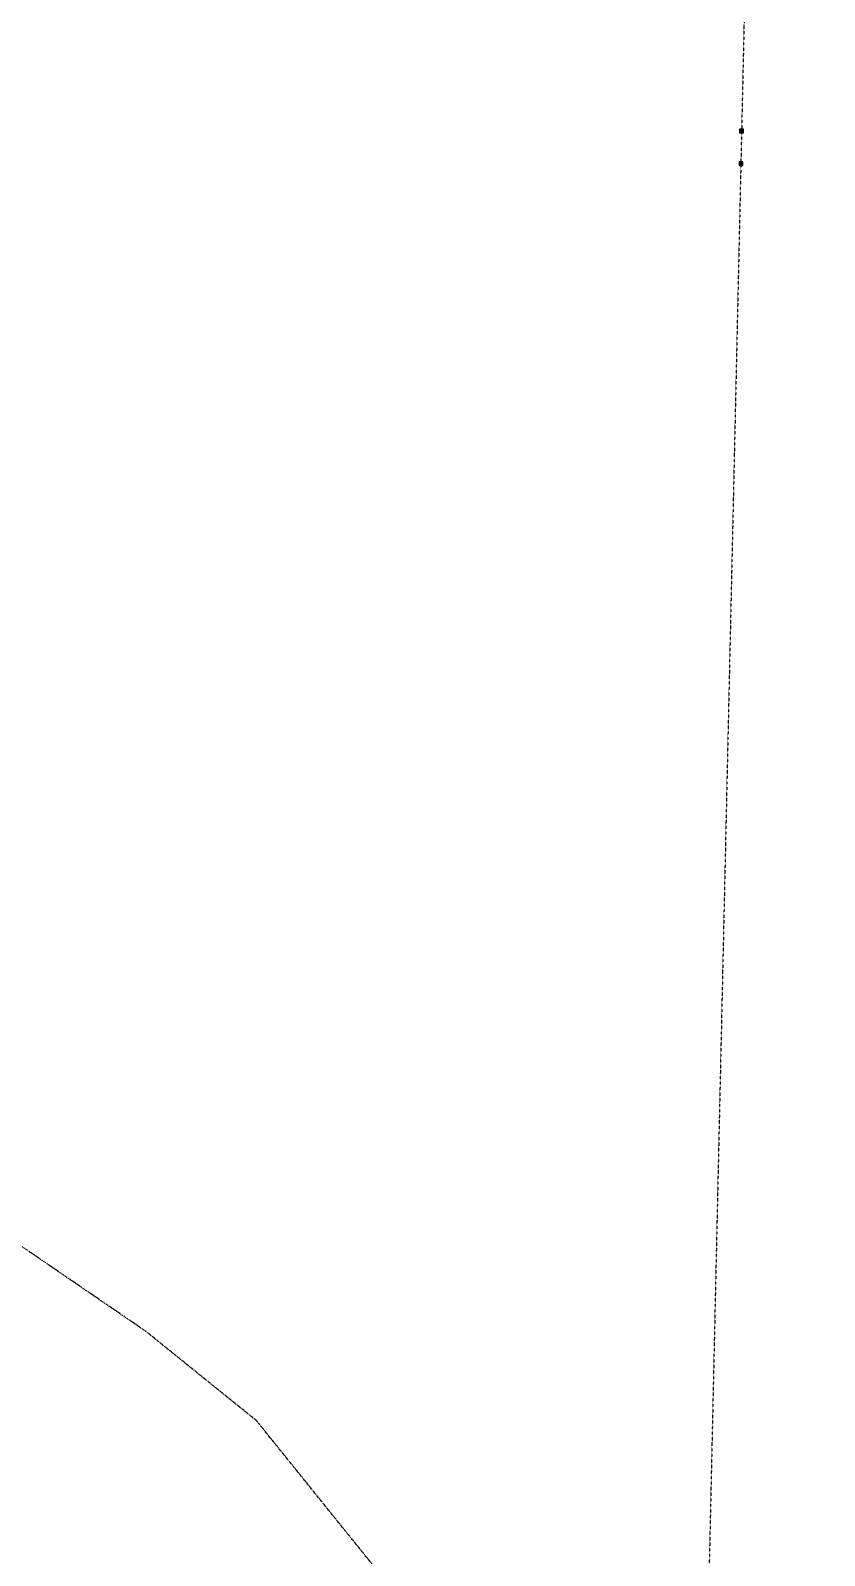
# Model space of a CAD drawing. Header units: inches. Extents: x -625442 to 34963, y -27993 to 66986.
# Drawn here: x -212788 to -208791, y 35544 to 43224 of the extents above; entities that cross this region are included whole.
import ezdxf

# ---------------------------------------------------------------- set-up
doc = ezdxf.new("R2010")
doc.units = ezdxf.units.IN
doc.header["$LTSCALE"] = 0.5
doc.header["$MEASUREMENT"] = 0
doc.linetypes.add('DIVIDE2', pattern=[0.625, 0.25, -0.125, 0, -0.125, 0, -0.125])
doc.linetypes.add('PHANTOM', pattern=[20, 10, -2, 2, -2, 2, -2])
for name, color, linetype in [('FEMA FLOOD ZONE', 190, 'PHANTOM'), ('SECTION LINE', 101, 'DIVIDE2'), ('SURVEY MONUMENTS', 1, 'Continuous')]:
    doc.layers.add(name, color=color, linetype=linetype)

# ---------------------------------------------------------------- blocks, each defined once
blk = doc.blocks.new('SPT13')
blk.add_hatch(color=0).paths.add_polyline_path([(-0.5, 0.5), (-0.5, -0.5), (0.5, -0.5), (0.5, 0.5)])
at = {"color": 0}
blk.add_lwpolyline([(-0.5, 0.5), (-0.5, -0.5), (0.5, -0.5), (0.5, 0.5)], close=True, dxfattribs=at)

msp = doc.modelspace()

# ---------------------------------------------------------------- linework, layer by layer
at = {"layer": 'FEMA FLOOD ZONE'}
msp.add_lwpolyline([(-210936.20274, 35336.86771), (-211650.92597, 36223.53279), (-212207.02973, 36672.62127), (-212857.24325, 37117.43274), (-213238.52313, 37370.41994), (-213696.23903, 37558.60941), (-214051.28982, 37917.88007), (-214124.01105, 38820.33405), (-214098.39791, 39899.1789), (-214162.56378, 40057.42924), (-214594.89268, 40751.32247), (-214766.00148, 41358.66129), (-214376.59712, 42732.51266), (-214256.82102, 42950.64126), (-212853.43188, 45552.35941), (-212040.08279, 47333.66524), (-210310.47485, 51254.04194)], dxfattribs=at)
at = {"layer": 'SECTION LINE'}
msp.add_line((-208791.04081, 61205.17811), (-209577.99515, 26336.05729), dxfattribs=at)

# ---------------------------------------------------------------- block references
at = {"layer": 'SURVEY MONUMENTS', "xscale": 19.2, "yscale": 19.2, "zscale": 19.2}
for p in [(-209208.63496, 42718.21083), (-209211.44771, 42553.12892)]:
    msp.add_blockref('SPT13', p, dxfattribs=at)

doc.saveas('drawing.dxf')
